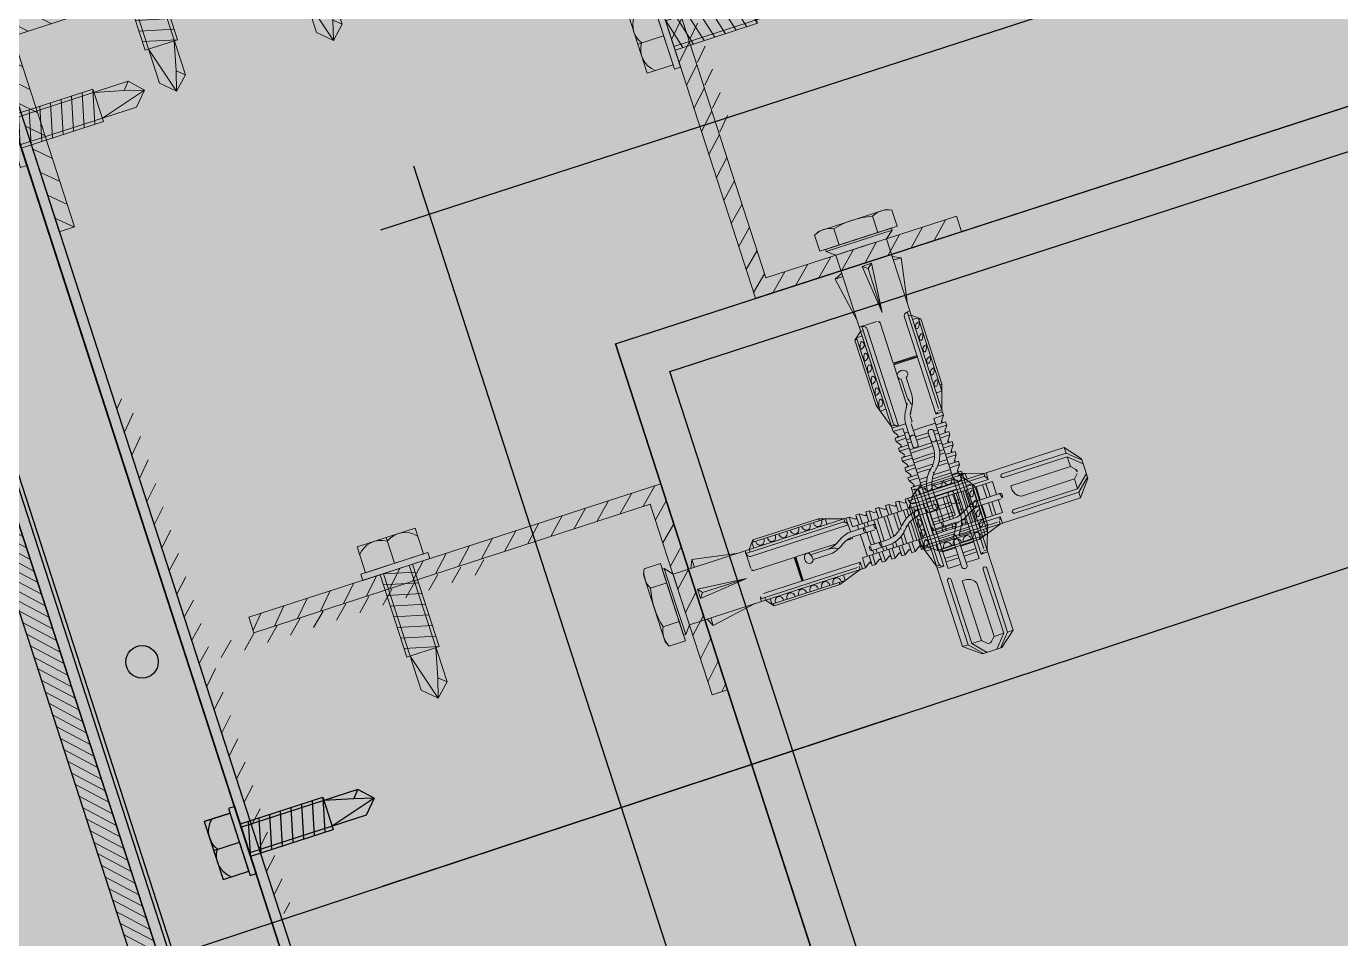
# Model space of a CAD drawing. Header units: metres. Extents: x 678805 to 1359287, y 2747329 to 5497370.
# Drawn here: x 679794.5385 to 679794.7813, y 2748607.3491 to 2748607.5176 of the extents above; entities that cross this region are included whole.
import ezdxf

# ---------------------------------------------------------------- set-up
doc = ezdxf.new("R2010")
doc.units = ezdxf.units.M
doc.linetypes.add('XREF_MON_BUILDINGS$0$DASH_1', pattern=[0.4, 0.1, -0.3])
for name, color, linetype in [('00_XREF_MON_HSC_PAVEMENT', 7, 'Continuous'), ('00_XREF_TWQ_BUILDINGS', 7, 'Continuous'), ('XREF_MON_BUILDINGS$0$00-Modulos DEFINIDOS', 7, 'Continuous'), ('XREF_MON_BUILDINGS$0$02-L-01_Structure', 2, 'Continuous'), ('XREF_MON_BUILDINGS$0$02-L-01_Structure t2', 7, 'Continuous'), ('XREF_MON_BUILDINGS$0$02-L-01_Struture aux', 4, 'Continuous'), ('XREF_MON_BUILDINGS$0$02-L-Insulation', 252, 'Continuous'), ('XREF_MON_BUILDINGS$0$02-L-INT Panel', 5, 'Continuous'), ('XREF_MON_BUILDINGS$0$02-L-panel', 5, 'Continuous'), ('XREF_MON_BUILDINGS$0$02-L-Pergola Profiles', 8, 'Continuous'), ('XREF_MON_BUILDINGS$0$02-L-Pergola Projection', 8, 'Continuous')]:
    doc.layers.add(name, color=color, linetype=linetype)
doc.layers.add('XREF_MON_BUILDINGS$0$0-WIPEOUTS', color=7, linetype='Continuous', true_color=0xffffff)
doc.layers.add('XREF_MON_BUILDINGS$0$02-L-Pergola Wipeout', color=7, linetype='Continuous', true_color=0xffffff)
for name, color, linetype, lineweight in [('XREF_MON_BUILDINGS$0$02-H-251', 251, 'Continuous', 0), ('XREF_MON_BUILDINGS$0$02-H-254', 254, 'Continuous', 0), ('XREF_MON_BUILDINGS$0$02-L-01_Structure L', 7, 'Continuous', 5), ('XREF_MON_BUILDINGS$0$02-L-01_Structure T', 8, 'Continuous', 5)]:
    doc.layers.add(name, color=color, linetype=linetype, lineweight=lineweight)
doc.layers.add('XREF_MON_BUILDINGS$0$02-KH-12 Administration', color=7, linetype='Continuous', lineweight=30, true_color=0xffdf7f)
doc.layers.add('XREF_MON_HSC_PAVEMENT$0$03-TR-Pavement_06_Concrete Slab in situ', color=7, linetype='Continuous', lineweight=9, true_color=0xf7f7f7)
doc.layers.get('XREF_MON_BUILDINGS$0$02-KH-12 Administration').off()
doc.linetypes.add('XREF_MON_BUILDINGS$0$BATTING', pattern='A,0.0001,-0.1,[134,ltypeshp.shx,S=0.1,R=0,X=-0.1,Y=0],-0.2,[134,ltypeshp.shx,S=0.1,R=180,X=0.1,Y=0],-0.1', length=0.4001)

# ---------------------------------------------------------------- blocks, each defined once
blk = doc.blocks.new('XREF_MON_BUILDINGS$0$modulo kiosco')
at = {"layer": 'XREF_MON_BUILDINGS$0$0-WIPEOUTS', "true_color": 0xfcfcfc}
h = blk.add_hatch(color=7, dxfattribs=at)
h.dxf.hatch_style = 1
h.paths.add_polyline_path([(119.6986085139215, -61.62058441969566), (119.6986085125245, -56.82058442011476), (124.4986085132696, -56.82058442058042), (124.4986085123383, -61.62058442132547)])
blk = doc.blocks.new('XREF_MON_BUILDINGS$0$PILAR STRUCTURE')
at = {"layer": 'XREF_MON_BUILDINGS$0$02-L-01_Structure', "linetype": 'Continuous'}
h = blk.add_hatch(dxfattribs=at)
h.set_pattern_fill('ANGLE', color=252)
h.set_pattern_definition([(0, (-144.6596111481284, 18.56842418532225), (0, 6.985), [5.08, -1.905]), (90, (-144.6596111481284, 18.56842418532225), (-6.985, 4.277078946022131e-16), [5.08, -1.905])])
h.paths.add_polyline_path([(-0.0800000000000125, -0.08000000000000185), (0.07999999999998408, -0.08000000000000185), (0.07999999999998408, 0.0799999999999983), (-0.0800000000000125, 0.0799999999999983)])
h.paths.add_polyline_path([(-0.07200000000000273, -0.07200000000000273), (0.0719999999999743, -0.07200000000000273), (0.0719999999999743, 0.07199999999999918), (-0.07200000000000273, 0.07199999999999918)], flags=16)
h = blk.add_hatch(color=252, dxfattribs=at)
h.dxf.hatch_style = 1
h.paths.add_polyline_path([(-0.07200000000000273, -0.07200000000000273), (0.0719999999999743, -0.07200000000000273), (0.0719999999999743, 0.07199999999999918), (-0.07200000000000273, 0.07199999999999918)], flags=16)
h.paths.add_polyline_path([(-0.0800000000000125, -0.08000000000000185), (0.07999999999998408, -0.08000000000000185), (0.07999999999998408, 0.0799999999999983), (-0.0800000000000125, 0.0799999999999983)])
for points in [[(-0.0800000000000125, -0.08000000000000185), (0.07999999999998408, -0.08000000000000185), (0.07999999999998408, 0.0799999999999983), (-0.0800000000000125, 0.0799999999999983)], [(-0.07200000000000273, -0.07200000000000273), (0.0719999999999743, -0.07200000000000273), (0.0719999999999743, 0.07199999999999918), (-0.07200000000000273, 0.07199999999999918)]]:
    blk.add_lwpolyline(points, close=True, dxfattribs=at)
blk = doc.blocks.new('XREF_MON_BUILDINGS$0$ULMA_Escuadra40x80_Seccion')
at = {"layer": 'XREF_MON_BUILDINGS$0$02-H-251', "ltscale": 125}
h = blk.add_hatch(dxfattribs=at)
h.set_pattern_fill('ANSI31', color=256, scale=0.001, angle=360, style=0)
h.set_pattern_definition([(45, (0, 0), (-0.002245064030267288, 0.002245064030267289), [])])
h.paths.add_polyline_path([(0, 0.0799999999994725), (0.002999999989697244, 0.0799999999994725), (0.002999999989697244, 0.002999999999701686), (0.03999999999359716, 0.002999999999701686), (0.03999999999359716, 0), (0, 0)])
at = {"layer": 'XREF_MON_BUILDINGS$0$02-L-01_Structure L', "linetype": 'Continuous'}
blk.add_lwpolyline([(0, 0.0799999999994725), (0.002999999989697244, 0.0799999999994725), (0.002999999989697244, 0.002999999999701686), (0.03999999999359716, 0.002999999999701686), (0.03999999999359716, 0), (0, 0)], close=True, dxfattribs=at)
blk = doc.blocks.new('XREF_MON_BUILDINGS$0$ULMA_Anclaje fijacion a forjado y a cerramiento base')
at = {"layer": 'XREF_MON_BUILDINGS$0$02-L-01_Structure T', "linetype": 'Continuous'}
for p, q in [((0.001999999680265319, 0.007505513633077499), (0.0059194662826485, 0.007505513633077499)), ((0.001999999680265319, -0.007505513666728802), (0.001999999680265319, 0.007505513633077499)), ((0.006499999683001079, 0.00650000033328979), (0.0059194662826485, 0.007505513633077499)), ((-0.09499999996478437, 0.004900000054021802), (-0.09799999996903352, 0.001900000053865369)), ((-0.05639999997220002, 0.004900000040834129), (-0.09499999997206032, 0.004900000040834129)), ((-0.09500000016123522, 0.003800290978233534), (-0.09500000016123522, 0.004899999999906868)), ((-0.07599999997182749, 0.003600000040933082), (-0.07599999997182749, 0.004900000040834129)), ((-0.07549999996990664, 0.004900000054021802), (-0.06990192376542836, 0.006400000053872645)), ((-0.07549999996990664, 0.004266025754077418), (-0.07549999996990664, 0.004900000054021802)), ((-0.05990525586821605, 0.006000000053973054), (-0.07139474408904789, 0.006000000053973054)), ((-0.07139474408904789, 0.006000000053973054), (-0.07139474408904789, 0.004900000054021802)), ((-0.07139474408904789, 0.006000000053973054), (-0.07139474408904789, 0.004900000054021802)), ((-0.0605980761902174, 0.006400000053872645), (-0.06990192376542836, 0.006400000053872645)), ((-0.06990192376542836, 0.006400000053872645), (-0.06990192376542836, 0.006000000053973054)), ((-0.0605980761902174, 0.006400000053872645), (-0.0605980761902174, 0.006000000053973054)), ((-0.06059807618294144, 0.006400000053872645), (-0.05799999996816041, 0.004900000054021802)), ((-0.05990525586821605, 0.006000000053973054), (-0.05990525586821605, 0.004900000054021802)), ((-0.05799999999726424, 0.004899999999906868), (-0.05799999999726424, 0.004399999999805004)), ((-0.0569999999643187, 0.004600000053869735), (-0.0569999999643187, 0.004900000054021802)), ((-0.05639999997220002, 0.003000000040628947), (-0.05639999997220002, 0.004900000040834129)), ((-0.05479999996896368, 0.004900000040834129), (-0.05594999997265404, 0.004236047240738117)), ((-0.0539999999673455, 0.004900000040834129), (-0.05479999996896368, 0.004900000040834129)), ((-0.05479999996896368, 0.003000000040628947), (-0.05479999996896368, 0.004900000040834129)), ((-0.0539999999673455, 0.003000000040628947), (-0.0539999999673455, 0.004900000040834129)), ((-0.05239999997138511, 0.004900000040834129), (-0.05354999996779952, 0.004236047240738117)), ((-0.05239999997138511, 0.003000000040628947), (-0.05239999997138511, 0.004900000040834129)), ((-0.05159999996976694, 0.004900000040834129), (-0.05239999997138511, 0.004900000040834129)), ((-0.05159999996976694, 0.003000000040628947), (-0.05159999996976694, 0.004900000040834129)), ((-0.04999999997380655, 0.004900000040834129), (-0.05114999997022096, 0.004236047240738117)), ((-0.04919999997218838, 0.004900000040834129), (-0.04999999997380655, 0.004900000040834129)), ((-0.04999999997380655, 0.003000000040628947), (-0.04999999997380655, 0.004900000040834129)), ((-0.04919999997218838, 0.003000000040628947), (-0.04919999997218838, 0.004900000040834129)), ((-0.04759999996895203, 0.004900000040834129), (-0.0487499999726424, 0.004236047240738117)), ((-0.04759999996895203, 0.003000000040628947), (-0.04759999996895203, 0.004900000040834129)), ((-0.04679999996733386, 0.004900000040834129), (-0.04759999996895203, 0.004900000040834129)), ((-0.04679999996733386, 0.003000000040628947), (-0.04679999996733386, 0.004900000040834129)), ((-0.04519999997137347, 0.004900000040834129), (-0.04634999996778788, 0.004236047240738117)), ((-0.0443999999697553, 0.004900000040834129), (-0.04519999997137347, 0.004900000040834129)), ((-0.04519999997137347, 0.003000000040628947), (-0.04519999997137347, 0.004900000040834129)), ((-0.0443999999697553, 0.003000000040628947), (-0.0443999999697553, 0.004900000040834129)), ((-0.04279999997379491, 0.004900000040834129), (-0.04394999997020932, 0.004236047240738117)), ((2.91038304567337e-11, 0.004900000054021802), (-0.04279999996651895, 0.004900000054021802)), ((-0.04279999997379491, 0.003000000040628947), (-0.04279999997379491, 0.004900000040834129)), ((-0.04199999996490078, 0.004900000054021802), (-0.04199999996490078, 0.002243997654204577)), ((-0.04149999997025589, 0.004900000054021802), (-0.03590192376577761, 0.006400000053872645)), ((-0.04149999997025589, 0.004266025478955271), (-0.04149999997025589, 0.004900000054021802)), ((-0.01959999997052364, 0.006000000053973054), (-0.03739474408939714, 0.006000000053973054)), ((-0.03739474408939714, 0.006000000053973054), (-0.03739474408939714, 0.004900000054021802)), ((-0.01999999996769475, 0.006400000053872645), (-0.03590192376577761, 0.006400000053872645)), ((-0.03590192376577761, 0.006400000053872645), (-0.03590192376577761, 0.006000000053973054)), ((-0.01999999996769475, 0.006400000053872645), (-0.01999999996769475, 0.006000000053973054)), ((-0.01849999996920815, 0.004900000054021802), (-0.01999999996769475, 0.006400000053872645)), ((-0.01959999997052364, 0.004900000054021802), (-0.01959999997052364, 0.006000000053973054)), ((-0.01849999996920815, 0.004900000054021802), (-0.01849999996920815, 0.004400000053919939)), ((-0.01749999996536644, 0.004900000054021802), (-0.01749999996536644, 0.001469047654154565)), ((-0.005200000319746323, 0.006399999982932059), (-0.01587305490102153, 0.004899999983081216)), ((-0.005199999970500357, 0.004900000054021802), (-0.005199999970500357, 0.006400000053872645)), ((-0.005199999970500357, 0.006400000053872645), (-0.004333974560722709, 0.004900000054021802)), ((0.001500000034866389, 0.006400000053872645), (2.91038304567337e-11, 0.004900000054021802)), ((2.91038304567337e-11, 5.411493475548923e-11), (2.91038304567337e-11, 0.004900000054021802)), ((0.002000000029511284, 0.006400000053872645), (0.001500000034866389, 0.006400000053872645)), ((0.001500000034866389, 5.411493475548923e-11), (0.001500000034866389, 0.006400000053872645)), ((0.002000000029511284, 5.411493475548923e-11), (0.002000000029511284, 0.006400000053872645)), ((0.006499999683001079, -0.006499999667084921), (0.006499999683001079, 0.00650000033328979)), ((-0.09500000016123522, 0.003800290978233534), (-0.09800000016548438, 0.001649701530368475)), ((-0.09800000016548438, 0.0009425947491763509), (-0.09500000016123522, 0.00309318419704141)), ((-0.07949999999982538, 0.003800290978233534), (-0.09500000016123522, 0.003800290978233534)), ((-0.07950095342675922, 0.00309318419704141), (-0.09500000000116415, 0.00309318419704141)), ((-0.09500000016123522, 0.001212165931974596), (-0.09500000016123522, 0.00309318419704141)), ((-0.07921132486808347, 0.003735412722562614), (-0.07949999999982538, 0.003800290978233534)), ((-0.07949999999982538, 0.00309318419704141), (-0.07921132486808347, 0.003158062453167076)), ((-0.07899999999790452, 0.003446737587637472), (-0.07921132486808347, 0.003735412722562614)), ((-0.07921132486808347, 0.003158062453167076), (-0.07899999999790452, 0.003446737587637472)), ((-0.04279999997379491, 0.003000000040628947), (-0.07679999997344567, 0.003000000040628947)), ((-0.07679999997344567, 0.0004999963407499308), (-0.07679999997344567, 0.003000000040628947)), ((-0.05799999996816041, 0.003600000054120756), (-0.07597979684214806, 0.003600000054120756)), ((-0.07519999997020932, 0.0004999878656235524), (-0.07519999997020932, 0.003000000040628947)), ((-0.05702020314492984, 0.004400000053919939), (-0.07499999996798579, 0.004400000053919939)), ((-0.07439999996859115, 0.000499983615554811), (-0.07439999996859115, 0.003000000040628947)), ((-0.07279999997263076, 0.0004999751408831798), (-0.07279999997263076, 0.003000000040628947)), ((-0.07199999997101258, 0.0004999709158255428), (-0.07199999997101258, 0.003000000040628947)), ((-0.07039999996777624, 0.0007838919409550726), (-0.07039999996777624, 0.003000000040628947)), ((-0.06959999997343402, 0.003000000040628947), (-0.06959999997343402, -3.774075094042928e-05)), ((-0.06799999997019768, 0.001888627379230456), (-0.06799999997019768, 0.003000000054271368)), ((-0.0671999999685795, 0.002098475703860458), (-0.0671999999685795, 0.003000000054271368)), ((-0.06559999996534316, 0.002250000054118573), (-0.06559999996534316, 0.003000000054271368)), ((-0.06479999997100094, 0.002250000054118573), (-0.06479999997100094, 0.003000000054271368)), ((-0.0631999999677646, 0.002250000054118573), (-0.0631999999677646, 0.003000000054271368)), ((-0.06239999996614642, 0.002250000054118573), (-0.06239999996614642, 0.003000000054271368)), ((-0.06079999997018604, 0.002250000054118573), (-0.06079999997018604, 0.003000000054271368)), ((-0.05999999996856786, 0.002250000054118573), (-0.05999999996856786, 0.003000000054271368)), ((-0.05839999996533152, 0.002246470569389203), (-0.05839999996533152, 0.003000000054271368)), ((-0.0575999999709893, 0.002178927737077174), (-0.0575999999709893, 0.003000000054271368)), ((-0.05599999996775296, 0.001773728350144665), (-0.05599999996775296, 0.003000000054271368)), ((-0.05519999996613478, 0.001419681868355838), (-0.05519999996613478, 0.003000000054271368)), ((-0.05359999997017439, 0.0003147642983094556), (-0.05359999997017439, 0.003000000040628947)), ((-0.05279999996855622, 4.092726157978177e-11), (-0.05279999996855622, 0.003000000040628947)), ((-0.05119999997259583, 4.092726157978177e-11), (-0.05119999997259583, 0.003000000040628947)), ((-0.05039999997097766, 4.092726157978177e-11), (-0.05039999997097766, 0.003000000040628947)), ((-0.04879999996774131, 0.002250000054118573), (-0.04879999996774131, 0.003000000054271368)), ((-0.04879999996774131, 0.001250000053914846), (-0.04879999996774131, 0.00262500005419497)), ((-0.0479999999733991, 4.092726157978177e-11), (-0.0479999999733991, 0.003000000040628947)), ((-0.04639999997016275, 0.002250000054118573), (-0.04639999997016275, 0.003000000054271368)), ((-0.04559999996854458, 0.002250000054118573), (-0.04559999996854458, 0.003000000054271368)), ((-0.04399999996530823, 0.002250000054118573), (-0.04399999996530823, 0.003000000054271368)), ((-0.04399999996530823, 0.002250000054118573), (-0.04399999996530823, 0.003000000054271368)), ((-0.01849999996920815, 0.003600000054120756), (-0.04197979586751899, 0.003600000054120756)), ((-0.017520182816952, 0.004400000053919939), (-0.04099999996833503, 0.004400000053919939)), ((0.001999999680265319, 0.003752758733298833), (0.0059194662826485, 0.003752758733298833)), ((-0.09799999996903352, 5.411493475548923e-11), (-0.09799999996903352, 0.001900000053865369)), ((-0.09799999999813735, 0), (-0.09799999999813735, -0.001900000000205182)), ((-0.09500000000116415, 0.001212165931974596), (-0.09598054861999117, 0.0003815084141933767)), ((-0.08050000000366708, 0.001212165931974596), (-0.09500000000116415, 0.001212165931974596)), ((-0.08050000031653326, 0.0007878340506977111), (-0.08050000031653326, 0.001212165915148944)), ((-0.07238871805748204, 0.0005000000005566108), (-0.07750000029773219, 0.0005000000005566108)), ((-0.07238871783920331, 0.0005000000005566108), (-0.07749997821520083, 0.0005000000005566108)), ((-0.07039999996777624, 0.0002553429039835464), (-0.07039999996777624, 0.0007838919541427458)), ((-0.06799999997019768, 0.0008294746289720933), (-0.06799999997019768, 0.001888627379230456)), ((-0.06799999997019768, 4.092726157978177e-11), (-0.06799999997019768, 0.0008294746157844202)), ((-0.06799999997019768, 4.092726157978177e-11), (-0.06799999997019768, -0.0007950077156237967)), ((-0.0671999999685795, 0.001074557454103342), (-0.0671999999685795, 0.002098475703860458)), ((-0.0671999999685795, 4.092726157978177e-11), (-0.0671999999685795, 0.001074557440915669)), ((-0.0671999999685795, 4.092726157978177e-11), (-0.0671999999685795, -0.001052696669376019)), ((-0.06559999996534316, 0.001250000053914846), (-0.06559999996534316, 0.002250000054118573)), ((-0.06559999997261912, 4.092726157978177e-11), (-0.06559999997261912, 0.001250000040727173)), ((-0.06559999997261912, 4.092726157978177e-11), (-0.06559999997261912, -0.001249999959327397)), ((-0.06479999997100094, 0.001250000053914846), (-0.06479999997100094, 0.002250000054118573)), ((-0.06479999997100094, 4.092726157978177e-11), (-0.06479999997100094, 0.001250000040727173)), ((-0.06479999997100094, 4.092726157978177e-11), (-0.06479999997100094, -0.001249999959327397)), ((-0.0631999999677646, 0.001250000053914846), (-0.0631999999677646, 0.002250000054118573)), ((-0.0631999999677646, 4.092726157978177e-11), (-0.0631999999677646, 0.001250000040727173)), ((-0.0631999999677646, 4.092726157978177e-11), (-0.0631999999677646, -0.001249999959327397)), ((-0.05863006513391156, 0.002250000000458385), (-0.06250000033469405, 0.002250000000458385)), ((-0.05863006513391156, 0.001250000000254659), (-0.06249989908974385, 0.001250000000254659)), ((-0.06239999997342238, 4.092726157978177e-11), (-0.06239999997342238, 0.001250000040727173)), ((-0.06239999997342238, 4.092726157978177e-11), (-0.06239999997342238, -0.001249999959327397)), ((-0.06079999997018604, 4.092726157978177e-11), (-0.06079999997018604, 0.001250000040727173)), ((-0.06079999997018604, 4.092726157978177e-11), (-0.06079999997018604, -0.001249999959327397)), ((-0.05999999996856786, 4.092726157978177e-11), (-0.05999999996856786, 0.001250000040727173)), ((-0.05999999996856786, 4.092726157978177e-11), (-0.05999999996856786, -0.002999999959229172)), ((-0.05839999997260747, 4.092726157978177e-11), (-0.05839999997260747, 0.001245927241143363)), ((-0.05839999997260747, 4.092726157978177e-11), (-0.05839999997260747, -0.002999999959229172)), ((-0.0575999999709893, -0.002999999959229172), (-0.0575999999709893, 0.001167863121281698)), ((-0.05599999996775296, 4.092726157978177e-11), (-0.05599999996775296, 0.0006941365782040521)), ((-0.05599999996775296, 4.092726157978177e-11), (-0.05599999996775296, -0.002999999959229172)), ((-0.05519999997341074, 0.0002712911496018933), (-0.05519999997341074, -0.002999999959229172)), ((-0.05279999996855622, 4.092726157978177e-11), (-0.05279999996855622, -0.0002712910677473701)), ((-0.05119999997259583, 4.092726157978177e-11), (-0.05119999997259583, -0.0009957987340385444)), ((-0.05039999997097766, 4.092726157978177e-11), (-0.05039999997097766, -0.001172616259282222)), ((-0.04879999996774131, 4.092726157978177e-11), (-0.04879999996774131, 0.001250000040727173)), ((-0.04879999996774131, 4.092726157978177e-11), (-0.04879999996774131, -0.001249999959327397)), ((-0.0479999999733991, 4.092726157978177e-11), (-0.0479999999733991, -0.001249999959327397)), ((-0.04238871808775002, 0.002249999982723239), (-0.04750000033527613, 0.002249999982723239)), ((-0.04238871799316257, 0.001249999982974259), (-0.04749997836916009, 0.001249999982974259)), ((-0.04639999997016275, 4.092726157978177e-11), (-0.04639999997016275, 0.001250000040727173)), ((-0.04639999997016275, 4.092726157978177e-11), (-0.04639999997016275, -0.001249999959327397)), ((-0.04559999996854458, 4.092726157978177e-11), (-0.04559999996854458, 0.001250000040727173)), ((-0.04559999996854458, 4.092726157978177e-11), (-0.04559999996854458, -0.001249999959327397)), ((-0.04399999997258419, 4.092726157978177e-11), (-0.04399999997258419, 0.001250000040727173)), ((-0.04399999997258419, 4.092726157978177e-11), (-0.04399999997258419, 0.001250000040727173)), ((-0.04399999997258419, 4.092726157978177e-11), (-0.04399999997258419, -0.001249999959327397)), ((-0.04399999997258419, 4.092726157978177e-11), (-0.04399999997258419, -0.002999999959229172)), ((-0.04199999996490078, 0.001243073279056262), (-0.04199999996490078, 0.0009690476540527015)), ((-0.04049836142075947, 0.0009690476540527015), (-0.04197979586751899, 0.0009690476540527015)), ((-0.03124687392119085, 0.0009690476540527015), (-0.03803526836418314, 0.0009690476540527015)), ((-0.03186602826463059, 0.0004999956327083055), (-0.03561142804392148, 0.0005000794471925474)), ((-0.03561128240835387, 0.0005000000001018634), (-0.03186602558707818, 0.0005000000001018634)), ((-0.02819999996427214, 0.0009690476540527015), (-0.03075312601140467, 0.0009690476540527015)), ((-0.02819999996427214, 0.0009690476540527015), (-0.02799999996932456, 0.0007690476541029057)), ((-0.02819999996427214, 0.0009690476540527015), (-0.02819999996427214, -0.003599999945890886)), ((-0.02779999996710103, 0.0009690476540527015), (-0.02799999996932456, 0.0007690476541029057)), ((-0.02799999996932456, 0.0007690476541029057), (-0.02799999996932456, -0.003599999945890886)), ((-0.02779999996710103, 0.0009690476540527015), (-0.02779999996710103, -0.003599999945890886)), ((-0.01799999996728729, 0.0009690476540527015), (-0.02779999996710103, 0.0009690476540527015)), ((-0.004333974917244632, 0.000915883743800805), (-0.01587305490102153, -1.682565198279917e-11)), ((-0.01587305455177557, 5.411493475548923e-11), (-0.005199999970500357, 5.411493475548923e-11)), ((-0.004333974560722709, 0.0009158838147413917), (-0.005199999970500357, 5.411493475548923e-11)), ((-0.004333974560722709, -0.0009158837065115222), (-0.005199999970500357, 5.411493475548923e-11)), ((-0.004333974560722709, -0.0009158837065115222), (-0.004333974560722709, 0.0009158838147413917)), ((0, 0), (0, -0.004899999999906868)), ((0.001499999998486601, 0), (0.001499999998486601, -0.006400000000212458)), ((0.002000000000407454, 0), (0.002000000000407454, -0.006400000000212458)), ((-0.09799999999813735, -0.0009425947491763509), (-0.09500000000116415, -0.003093184197496157)), ((-0.09500000000116415, -0.003800290978688281), (-0.09799999999813735, -0.001649701530368475)), ((-0.09500000000116415, -0.004899999999906868), (-0.09799999999813735, -0.001900000000205182)), ((-0.09500000000116415, -0.001212165932429343), (-0.09598054861999117, -0.0003815084141933767)), ((-0.09499999997206032, -0.001212165891502082), (-0.09499999997206032, -0.003093184156568896)), ((-0.08249999999679858, -0.001212165932429343), (-0.09500000000116415, -0.001212165932429343)), ((-0.07238871791923884, -0.0005000000001018634), (-0.07750000016676495, -0.0005000000001018634)), ((-0.07238871795561863, -0.0004999999991923687), (-0.07749997833161615, -0.0004999999991923687)), ((-0.07679999997344567, -0.0004999999591746018), (-0.07679999997344567, -0.002999999959229172)), ((-0.07519999997020932, -0.0004999999591746018), (-0.07519999997020932, -0.002999999959229172)), ((-0.07439999996859115, -0.0004999999591746018), (-0.07439999996859115, -0.002999999959229172)), ((-0.07279999997263076, -0.0004999999591746018), (-0.07279999997263076, -0.002999999959229172)), ((-0.07199999997101258, -0.0004999999591746018), (-0.07199999997101258, -0.002999999959229172)), ((-0.07039999996777624, -0.0008117044189930311), (-0.07039999996777624, -0.002999999959229172)), ((-0.06960000032267999, -0.001128624259763455), (-0.06960000032267999, -0.003000000016982085)), ((-0.06799999997019768, -0.001859274363141594), (-0.06799999997019768, -0.002999999946041498)), ((-0.0671999999685795, -0.002079642608805443), (-0.0671999999685795, -0.002999999946041498)), ((-0.06049997165246168, -0.001250034919394238), (-0.06561142800637754, -0.001249920534974081)), ((-0.0656112825818127, -0.002249999999548891), (-0.06049998287926428, -0.002249999999548891)), ((-0.06559999996534316, -0.002249999945888703), (-0.06559999996534316, -0.002999999946041498)), ((-0.06479999997100094, -0.002249999945888703), (-0.06479999997100094, -0.002999999946041498)), ((-0.0631999999677646, -0.002249999945888703), (-0.0631999999677646, -0.002999999946041498)), ((-0.06239999996614642, -0.002249999945888703), (-0.06239999996614642, -0.002999999946041498)), ((-0.06079999997018604, -0.002249999945888703), (-0.06079999997018604, -0.002999999946041498)), ((-0.05359999997017439, -0.0009432666124666866), (-0.05359999997017439, -0.002999999959229172)), ((-0.05279999996855622, -0.001419681760580715), (-0.05279999996855622, -0.002999999946041498)), ((-0.05119999996531988, -0.002030796920735156), (-0.05119999996531988, -0.002999999946041498)), ((-0.05039999997097766, -0.002183035096095409), (-0.05039999997097766, -0.002999999946041498)), ((-0.04550000053859549, -0.001249999999799911), (-0.04936993554292712, -0.001249999999799911)), ((-0.04550000033486867, -0.002249999999548891), (-0.04936993554292712, -0.002249999999548891)), ((-0.04879999996774131, -0.002249999945888703), (-0.04879999996774131, -0.002999999946041498)), ((-0.04799999996612314, -0.002249999945888703), (-0.04799999996612314, -0.002999999946041498)), ((-0.04639999997016275, -0.002249999945888703), (-0.04639999997016275, -0.002999999946041498)), ((-0.04559999996854458, -0.002249999945888703), (-0.04559999996854458, -0.002999999946041498)), ((-0.04399999996530823, -0.002249999945888703), (-0.04399999996530823, -0.002999999946041498)), ((-0.0318660280900076, -0.0004999956499887048), (-0.0356114278692985, -0.0005000794649276941)), ((-0.03561128252476919, -0.0004999999991923687), (-0.03186602571076946, -0.0004999999991923687)), ((-0.004333974917244632, -0.0009158837774521089), (-0.01587305490102153, -1.682565198279917e-11)), ((-0.07950095342675922, -0.003093184197496157), (-0.09500000000116415, -0.003093184197496157)), ((-0.09499999997206032, -0.003800290937761019), (-0.09499999997206032, -0.004899999959434354)), ((-0.07949999983975431, -0.003800290978688281), (-0.09500000000116415, -0.003800290978688281)), ((-0.07921132486808347, -0.003158062453621824), (-0.07949999999982538, -0.003093184197496157)), ((-0.07949999999982538, -0.003800290978688281), (-0.07921132486808347, -0.003735412722562614)), ((-0.07899999999790452, -0.003446737588092219), (-0.07921132486808347, -0.003158062453621824)), ((-0.07921132486808347, -0.003735412722562614), (-0.07899999999790452, -0.003446737588092219)), ((-0.04279999998107087, -0.003000000000156433), (-0.07679999998072162, -0.003000000000156433)), ((-0.07599999997910345, -0.003600000000005821), (-0.07599999997910345, -0.004899999999906868)), ((-0.05797979587805457, -0.003600000000005821), (-0.07597979685669998, -0.003600000000005821)), ((-0.07549999999901047, -0.004266025699962483), (-0.07549999999901047, -0.004899999999906868)), ((-0.05699999997887062, -0.004400000000259752), (-0.0749999999825377, -0.004400000000259752)), ((-0.05799999999726424, -0.004400000000259752), (-0.05799999999726424, -0.004899999999906868)), ((-0.05699999997887062, -0.004400000000259752), (-0.05699999997887062, -0.004899999999906868)), ((-0.05639999997947598, -0.003000000000156433), (-0.05639999997947598, -0.004899999999906868)), ((-0.05479999998351559, -0.004899999999906868), (-0.05594999997993, -0.004236047200265602)), ((-0.05479999998351559, -0.003000000000156433), (-0.05479999998351559, -0.004899999999906868)), ((-0.05399999998189742, -0.003000000000156433), (-0.05399999998189742, -0.004899999999906868)), ((-0.05239999997138511, -0.004899999979897984), (-0.05354999998235144, -0.004236047179801972)), ((-0.05239999997138511, -0.002999999979692802), (-0.05239999997138511, -0.004899999979897984)), ((-0.05159999996976694, -0.002999999979692802), (-0.05159999996976694, -0.004899999979897984)), ((-0.04999999997380655, -0.004899999979897984), (-0.05114999997022096, -0.004236047179801972)), ((-0.04999999997380655, -0.002999999979692802), (-0.04999999997380655, -0.004899999979897984)), ((-0.04919999997218838, -0.002999999979692802), (-0.04919999997218838, -0.004899999979897984)), ((-0.04759999996895203, -0.004899999959434354), (-0.0487499999726424, -0.004236047159338341)), ((-0.04759999996895203, -0.002999999959229172), (-0.04759999996895203, -0.004899999959434354)), ((-0.04679999996733386, -0.002999999959229172), (-0.04679999996733386, -0.004899999959434354)), ((-0.04519999997137347, -0.004899999959434354), (-0.04634999996778788, -0.004236047159338341)), ((-0.04519999997137347, -0.002999999959229172), (-0.04519999997137347, -0.004899999959434354)), ((-0.0443999999697553, -0.002999999959229172), (-0.0443999999697553, -0.004899999959434354)), ((-0.04279999998107087, -0.004899999999906868), (-0.04394999997748528, -0.004236047200265602)), ((-0.04279999997379491, -0.002999999959229172), (-0.04279999997379491, -0.004899999959434354)), ((-0.0419999999794527, -0.003600000000005821), (-0.0419999999794527, -0.004899999999906868)), ((-0.01849999999831198, -0.003600000000005821), (-0.04197979589662282, -0.003600000000005821)), ((-0.04149999999935972, -0.004266025425295084), (-0.04149999999935972, -0.004899999999906868)), ((-0.01752018285333179, -0.004400000000259752), (-0.04099999999743886, -0.004400000000259752)), ((-0.01849999999831198, -0.004400000000259752), (-0.01849999999831198, -0.004899999999906868)), ((-0.01750000000174623, -0.004600000000209548), (-0.01750000000174623, -0.004899999999906868)), ((0.001999999680265319, -0.003752755266759777), (0.0059194662826485, -0.003752755266759777)), ((-0.05639999997947598, -0.004899999999906868), (-0.09499999997933628, -0.004899999999906868)), ((-0.07549999999901047, -0.004899999999906868), (-0.06990192380180815, -0.006400000000212458)), ((-0.07139474408904789, -0.004899999945791933), (-0.07139474408904789, -0.005999999945743184)), ((-0.07139474408904789, -0.004899999945791933), (-0.07139474408904789, -0.005999999945743184)), ((-0.05990525586821605, -0.005999999945743184), (-0.07139474408904789, -0.005999999945743184)), ((-0.06990192376542836, -0.005999999945743184), (-0.06990192376542836, -0.006399999946097523)), ((-0.0605980761902174, -0.006399999946097523), (-0.06990192376542836, -0.006399999946097523)), ((-0.0605980761902174, -0.006399999946097523), (-0.05799999996816041, -0.004899999945791933)), ((-0.0605980761902174, -0.005999999945743184), (-0.0605980761902174, -0.006399999946097523)), ((-0.05990525586821605, -0.004899999945791933), (-0.05990525586821605, -0.005999999945743184)), ((-0.05399999998189742, -0.004899999999906868), (-0.05479999998351559, -0.004899999999906868)), ((-0.05159999996976694, -0.004899999979897984), (-0.05239999997138511, -0.004899999979897984)), ((-0.04919999997218838, -0.004899999979897984), (-0.04999999997380655, -0.004899999979897984)), ((-0.04679999996733386, -0.004899999959434354), (-0.04759999996895203, -0.004899999959434354)), ((-0.0443999999697553, -0.004899999959434354), (-0.04519999997137347, -0.004899999959434354)), ((2.91038304567337e-11, -0.004899999945791933), (-0.04279999996651895, -0.004899999945791933)), ((-0.04149999999935972, -0.004899999999906868), (-0.0359019238021574, -0.006400000000212458)), ((-0.03739474408939714, -0.004899999945791933), (-0.03739474408939714, -0.005999999945743184)), ((-0.01959999997052364, -0.005999999945743184), (-0.03739474408939714, -0.005999999945743184)), ((-0.03590192376577761, -0.005999999945743184), (-0.03590192376577761, -0.006399999946097523)), ((-0.01999999996769475, -0.006399999946097523), (-0.03590192376577761, -0.006399999946097523)), ((-0.01849999996920815, -0.004899999945791933), (-0.01999999996769475, -0.006399999946097523)), ((-0.01999999996769475, -0.005999999945743184), (-0.01999999996769475, -0.006399999946097523)), ((-0.01959999997052364, -0.004899999945791933), (-0.01959999997052364, -0.005999999945743184)), ((-0.005199999970500357, -0.006399999946097523), (-0.01587305455177557, -0.004899999945791933)), ((-0.005199999970500357, -0.004899999945791933), (-0.005199999970500357, -0.006399999946097523)), ((-0.005199999970500357, -0.006399999946097523), (-0.004333974560722709, -0.004899999945791933)), ((0.001499999998486601, -0.006400000000212458), (0, -0.004899999999906868)), ((0.002000000000407454, -0.006400000000212458), (0.001499999998486601, -0.006400000000212458)), ((0.006499999683001079, -0.006499999667084921), (0.0059194662826485, -0.007505512966872629)), ((0.001999999680265319, -0.007505513666728802), (0.0059194662826485, -0.007505513666728802))]:
    blk.add_line(p, q, dxfattribs=at)
for centre, radius, start, end in [((0.003177357582899276, 0.005629136232983001), 0.003322642399999999, 325.6168396574897, 34.38315982743712), ((-0.06949999996868428, 0.006000000053973054), 0.001, 179.9999995831184, 2.240738939747224e-06), ((-0.06709999996382976, 0.006000000053973054), 0.001, 179.9999995831184, 2.240738939747224e-06), ((-0.0646999999662512, 0.006000000053973054), 0.001, 179.9999995831184, 2.240738939747224e-06), ((-0.06229999996867264, 0.006000000053973054), 0.001, 179.9999995831184, 2.240738939747224e-06), ((-0.03549999996903352, 0.006000000053973054), 0.001, 179.9999995831184, 2.240738939747224e-06), ((-0.03549999996903352, 0.006000000053973054), 0.001, 179.9999995831184, 2.240738939747224e-06), ((-0.0326999999670079, 0.006000000053973054), 0.001, 180, 2.657620602956009e-06), ((-0.02989999996498227, 0.006000000053973054), 0.001, 180, 2.657620602956009e-06), ((-0.0270999999702326, 0.006000000053973054), 0.001, 180, 2.657620602956009e-06), ((-0.02429999996820698, 0.006000000053973054), 0.001, 180, 2.657620602956009e-06), ((-0.02149999996618135, 0.006000000053973054), 0.001, 180, 2.657620602956009e-06), ((-0.07502020407264354, 0.00340000005417096), 0.0009999999999999996, 90.00000125064498, 168.46304173404), ((-0.05799999996816041, 0.004600000053869735), 0.001, 269.9999983324734, 2.657620602956009e-06), ((-0.0560999999725027, 0.004495854840570246), 0.0002999999999999972, 179.9999995831184, 299.9999996018432), ((-0.05369999996764818, 0.004495854854212666), 0.0002999999999999972, 179.9999995831184, 299.9999996018432), ((-0.05129999997006962, 0.004495854840570246), 0.0002999999999999972, 179.9999995831184, 299.9999996018432), ((-0.04889999997249106, 0.004495854840570246), 0.0002999999999999972, 179.9999995831184, 299.9999996018432), ((-0.04649999996763654, 0.004495854840570246), 0.0002999999999999972, 179.9999995831184, 299.9999996018432), ((-0.04409999997005798, 0.004495854840570246), 0.0002999999999999972, 180, 299.9999997058804), ((-0.04099999996833503, 0.00340000005417096), 0.0009999999999999996, 90.00000125064498, 168.46304173404), ((-0.01849999996920815, 0.004600000053869735), 0.001, 269.9999983324734, 2.657620602956009e-06), ((-0.005919788716710173, 1.733042154228315e-09), 0.0124197884, 342.4126448496456, 17.58735477779235), ((-0.09565735931391828, 0), 0.000499999999999996, 130.2691184803775, 229.7308815196225), ((-0.08250000031694071, 0.0007878340506977111), 0.002, 270, 0), ((-0.07750000016676495, 4.547473508864641e-13), 0.0004999999999999999, 89.9974799503451, 269.9999979155917), ((-0.07750000028318027, 4.547473508864641e-13), 0.0005, 90.00000208440834, 270.0025200496549), ((-0.07238871805748204, -0.006999999999607098), 0.007500000000000002, 61.0463102315051, 90), ((-0.06250000033469405, 0.001750000000356522), 0.0004999999999999998, 90.00000208440834, 270.0116013998847), ((-0.0604999827046413, 0.001750017459926312), 0.0004999825401999999, 270.0012777422978, 90.00000416881663), ((-0.05863006513391156, -0.005249999999705324), 0.007499999999999999, 48.5903778450324, 90.00000166752666), ((-0.05863006495928857, -0.005249999999705324), 0.006500000000000001, 48.5903778450324, 90.00000166752666), ((-0.05863006511208368, 0.005249999982879672), 0.006499999999999996, 306.1289274904188, 311.4096221549676), ((-0.04936993552837521, -0.005250000016985723), 0.007499999999999999, 128.1222900908017, 131.4096221549676), ((-0.04936993554292712, 0.005250000000614818), 0.006499999999999997, 228.5903778450324, 270), ((-0.04750000032072421, 0.001749999982621375), 0.0004999999999999998, 90.00000208440834, 270.0025200496549), ((-0.04550000016024569, 0.001749999999901775), 0.0005, 269.9999754039819, 90.00000125064498), ((-0.04238871808775002, -0.00525000001744047), 0.007500000000000002, 61.0463102315051, 90), ((-0.04238871803681832, -0.005249999999250576), 0.006500000000000002, 61.04631409580072, 90), ((-0.03561128252476919, 0.007000157873790158), 0.007499999999999998, 241.0463007414357, 270), ((-0.03561128258297686, 0.007000157855600264), 0.006500000000000001, 241.0463102315051, 269.9987176720039), ((-0.03561128240835387, -0.007000157872880663), 0.0075, 90, 111.0361103108176), ((-0.03100000016274862, 0), 0.001000000000000001, 209.9997091887205, 149.9999981873691), ((-0.03100000032281969, 2.819433575496078e-11), 0.001000000000000001, 210.0000018126309, 150.0002908112796), ((-0.01799999996728729, 0.001469047654154565), 0.0004999999999999998, 269.9999983324734, 2.657620602956009e-06), ((-0.07238871791923884, 0.007000000000061846), 0.0075, 270, 291.0394696438425), ((-0.07238871809386183, -0.006999999999607098), 0.006499999999999999, 61.04631409580072, 90), ((-0.0656112825818127, 0.005250157873433636), 0.007499999999999996, 241.0463068707718, 270), ((-0.06561128254543291, 0.005250157873433636), 0.006500000000000001, 241.0463102315051, 269.9987176720039), ((-0.06250000016007107, -0.001749999999901775), 0.0005, 89.98839860011529, 269.9999979155917), ((-0.06049998284288449, -0.001750017459471565), 0.0004999825402000001, 269.9999958311834, 89.99871767200386), ((-0.04936993554292712, 0.005250000000614818), 0.007500000000000001, 228.5903778450324, 270), ((-0.05863006511208368, 0.005249999982879672), 0.007500000000000004, 308.1222900908016, 311.4096221549676), ((-0.04936993552837521, -0.005250000016985723), 0.006499999999999999, 126.1289274904188, 131.4096221549676), ((-0.04750000016065314, -0.001749999999901775), 0.0005, 89.9974799503451, 269.9999979155917), ((-0.04550000033486867, -0.001749999999447027), 0.0005000000000000001, 269.999998749355, 90.00002459601811), ((-0.0750202040799195, -0.003400000000056025), 0.001000000000000004, 191.5369578575029, 269.9999983324734), ((-0.05797979589988245, -0.004600000000209548), 0.001000000000000002, 11.53695900628007, 90), ((-0.05609999997977866, -0.004495854800097732), 0.0002999999999999983, 59.99999984205321, 179.9999995831184), ((-0.0536999999822001, -0.004495854800097732), 0.0002999999999999983, 59.99999984205321, 179.9999995831184), ((-0.05129999997006962, -0.004495854779634101), 0.0002999999999999983, 59.99999984205321, 179.9999995831184), ((-0.04889999997249106, -0.004495854779634101), 0.0002999999999999983, 59.99999984205321, 179.9999995831184), ((-0.04649999996763654, -0.00449585475917047), 0.0002999999999999983, 59.99999984205321, 179.9999995831184), ((-0.04409999997733394, -0.004495854800097732), 0.0002999999999999983, 59.99999984205321, 179.9999995831184), ((-0.04099999998288695, -0.003400000000056025), 0.000999999999999997, 191.5369578575029, 269.9999983324734), ((-0.01849999998376006, -0.004600000000209548), 0.001000000000000001, 2.657620602956009e-06, 90.00000125064498), ((0.003177357582899276, -0.005629135566778132), 0.003322642399999999, 325.6168396574897, 34.38315982743712), ((-0.06949999999778811, -0.006000000000312866), 0.001000000000000001, 2.657620602956009e-06, 179.9999995831184), ((-0.06710000000020955, -0.006000000000312866), 0.001000000000000001, 2.657620602956009e-06, 179.9999995831184), ((-0.06470000000263099, -0.006000000000312866), 0.001000000000000001, 2.657620602956009e-06, 179.9999995831184), ((-0.06229999999777647, -0.006000000000312866), 0.001000000000000001, 2.657620602956009e-06, 179.9999995831184), ((-0.03549999999813735, -0.006000000000312866), 0.001000000000000001, 2.657620602956009e-06, 179.9999995831184), ((-0.03549999999813735, -0.006000000000312866), 0.001000000000000001, 2.657620602956009e-06, 179.9999995831184), ((-0.03270000000338769, -0.006000000000312866), 0.001000000000000001, 2.657620602956009e-06, 179.9999995831184), ((-0.02990000000136206, -0.006000000000312866), 0.001000000000000001, 2.657620602956009e-06, 179.9999995831184), ((-0.02709999999933643, -0.006000000000312866), 0.001000000000000001, 2.657620602956009e-06, 179.9999995831184), ((-0.02429999999731081, -0.006000000000312866), 0.001000000000000001, 2.657620602956009e-06, 179.9999995831184), ((-0.02150000000256114, -0.006000000000312866), 0.001000000000000001, 2.657620602956009e-06, 179.9999995831184)]:
    blk.add_arc(centre, radius, start, end, dxfattribs=at)
blk = doc.blocks.new('XREF_MON_BUILDINGS$0$ULMA_Montante VV')
at = {"layer": 'XREF_MON_BUILDINGS$0$02-H-251', "ltscale": 125}
h = blk.add_hatch(dxfattribs=at)
h.set_pattern_fill('ANSI31', color=256, scale=0.001, angle=450, style=0)
h.set_pattern_definition([(134.9999999999999, (-0.05125000000043656, -0.00250000000005457), (-0.002245064030267289, -0.002245064030267287), [])])
edge = h.paths.add_edge_path()
edge.add_line((-0.05095000000073924, -0.00250000000005457), (0.04844999999841093, -0.00250000000005457))
edge.add_arc((0.04844999999841093, -0.002200000000129876), 0.0003, 270, 360)
edge.add_line((0.04874999999992724, -0.002200000000129876), (0.04874999999992724, -0.0003000000001520675))
edge.add_arc((0.04844999999841093, -0.0003000000001520675), 0.0003, 0, 90)
edge.add_line((0.04844999999841093, 0), (0, 0))
edge.add_line((0, 0), (0, 0.05719999999996617))
edge.add_arc((-0.0003000000015163096, 0.05719999999996617), 0.0003, 0, 90)
edge.add_line((-0.0003000000015163096, 0.05749999999989086), (-0.002200000000811997, 0.05749999999989086))
edge.add_arc((-0.002200000000811997, 0.05719999999996617), 0.0003, 90, 180)
edge.add_line((-0.002500000000509317, 0.05719999999996617), (-0.002500000000509317, 0))
edge.add_line((-0.002500000000509317, 0), (-0.05095000000073924, 0))
edge.add_arc((-0.05095000000073924, -0.0003000000001520675), 0.0003, 90, 180)
edge.add_line((-0.05125000000043656, -0.0003000000001520675), (-0.05125000000043656, -0.002200000000129876))
edge.add_arc((-0.05095000000073924, -0.002200000000129876), 0.0003, 180, 270)
blk = doc.blocks.new('XREF_MON_BUILDINGS$0$ULMA_Autotaladrante')
at = {"layer": 'XREF_MON_BUILDINGS$0$02-L-01_Structure T', "color": 252}
for p, q in [((0.006200000001172157, 0.005629165124673818), (0.001200000000153523, 0.005629165124673818)), ((-0.02500000000509317, 2.273736754432321e-13), (-0.02263469026956955, 0.00250000000005457)), ((-0.02500000000509317, 2.273736754432321e-13), (-0.01600000000325963, 0.00250000000005457)), ((-0.02263469026956955, 0.00250000000005457), (0, 0.00250000000005457)), ((0, 0.003150000000232467), (-0.01600000000325963, 0.003150000000232467)), ((-0.01600000000325963, -0.003149999999777719), (-0.01600000000325963, 0.003150000000232467)), ((-0.01600000000325963, -0.003149999999777719), (-0.01434631468237058, 0.003150000000232467)), ((-0.01393224676803584, -0.003149999999777719), (-0.01227856144714679, 0.003150000000232467)), ((-0.0118644935323573, -0.003149999999777719), (-0.01021080821146825, 0.003150000000232467)), ((-0.00979674029713351, -0.003149999999777719), (-0.008143054976244457, 0.003150000000232467)), ((-0.00772898706190972, -0.003149999999777719), (-0.006075301741020667, 0.003150000000232467)), ((-0.005661233826231182, -0.003149999999777719), (-0.004007548505342129, 0.003150000000232467)), ((-0.003593480591007392, -0.003149999999777719), (-0.001939795270118339, 0.003150000000232467)), ((-0.001525727355783602, -0.003149999999777719), (0, 0.002662522019363678)), ((-0.02500000000509317, 2.273736754432321e-13), (-0.02263469026956955, -0.002499999999599822)), ((-0.02500000000509317, 2.273736754432321e-13), (-0.02139930772136722, -0.001093663805477263)), ((0.006200000001172157, 2.273736754432321e-13), (0.001200000000153523, 2.273736754432321e-13)), ((-0.02139930772136722, -0.001093663805477263), (-0.02263469026956955, -0.002499999999599822)), ((-0.02139930772136722, -0.001093663805477263), (-0.01600000000325963, -0.002499999999599822)), ((-0.02263469026956955, -0.002499999999599822), (0, -0.002499999999599822)), ((0, -0.003149999999777719), (-0.01600000000325963, -0.003149999999777719)), ((0.006200000001172157, -0.005629165124219071), (0.001200000000153523, -0.005629165124219071))]:
    blk.add_line(p, q, dxfattribs=at)
for points in [[(0.001200000000153523, 0.006499999999959982), (0, 0.006499999999959982), (0, -0.006499999999732609), (0.001200000000153523, -0.006499999999732609)], [(0.006200000001172157, 0.005629165124673818), (0.001200000000153523, 0.005629165124673818), (0.001200000000153523, -0.005629165124219071), (0.006200000001172157, -0.005629165124219071)]]:
    blk.add_lwpolyline(points, close=True, dxfattribs=at)
for centre, start, end in [((0.001986085791031655, 0.002367525475847287), 325.8171883654993, 50.71596115511253), ((0.001986085791031655, -0.002366719792689764), 309.2667341381091, 34.16957033823044)]:
    blk.add_arc(centre, 0.004213914210367771, start, end, dxfattribs=at)
blk = doc.blocks.new('XREF_MON_BUILDINGS$0$AUTORROSCANTE')
at = {"layer": 'XREF_MON_BUILDINGS$0$02-L-01_Structure t2', "color": 0}
for p, q in [((-31.20000000000002, 5.629165124598842), (-26.19999999999959, 5.62916512459816)), ((-2.365309734828713, 2.5), (-25, 2.5)), ((0, 0), (-8.999999999999972, 2.5)), ((0, 0), (-2.365309734828713, 2.5)), ((-31.19999999999999, -3.410605131648481e-13), (-26.19999999999976, 0)), ((0, 0), (-3.600692283157343, -1.09366380576239)), ((0, 0), (-2.365309734828713, -2.5)), ((-3.600692283157343, -1.09366380576239), (-2.365309734828713, -2.5)), ((-2.365309734828713, -2.5), (-25, -2.5)), ((-31.20000000000002, -5.629165124598899), (-26.19999999999948, -5.629165124599581))]:
    blk.add_line(p, q, dxfattribs=at)
at = {"layer": 'XREF_MON_BUILDINGS$0$02-L-01_Structure t2', "color": 253}
for p, q in [((-25, 3.149999999999977), (-8.999999999999943, 3.150000000000034)), ((-23.47427264461649, -3.14999999999992), (-25, 2.662522019210144)), ((-21.40651940967126, -3.14999999999992), (-23.06020473028568, 3.149999999999864)), ((-19.338766174726, -3.14999999999992), (-20.99245149534045, 3.14999999999992)), ((-17.27101293978083, -3.14999999999992), (-18.92469826039516, 3.150000000000034)), ((-15.20325970483566, -3.14999999999992), (-16.85694502544993, 3.150000000000034)), ((-13.1355064698904, -3.14999999999992), (-14.78919179050473, 3.149999999999977)), ((-11.06775323494514, -3.14999999999992), (-12.72143855555953, 3.149999999999977)), ((-9, -3.14999999999992), (-10.65368532061433, 3.150000000000034)), ((-9, -3.14999999999992), (-8.999999999999972, 3.150000000000034)), ((-3.600692283157343, -1.09366380576239), (-9, -2.5)), ((-25, -3.149999999999977), (-9, -3.149999999999977))]:
    blk.add_line(p, q, dxfattribs=at)
at = {"layer": 'XREF_MON_BUILDINGS$0$02-L-01_Structure t2', "color": 0}
for points in [[(-31.20000000000002, 5.629165124598842), (-26.19999999999996, 5.629165124598842), (-26.19999999999996, -5.629165124599581), (-31.20000000000002, -5.629165124599581)], [(-26.19999999999951, 6.5), (-25, 6.5), (-25, -6.500000000000057), (-26.19999999999951, -6.500000000000057)]]:
    blk.add_lwpolyline(points, close=True, dxfattribs=at)
for centre, start, end in [((-26.98608579049073, 2.367525475711773), 129.2840388374925, 214.1828116507075), ((-26.98608579049073, -2.366719793068796), 145.8304296466695, 230.7332658614822)]:
    blk.add_arc(centre, 4.213914209509284, start, end, dxfattribs=at)
blk = doc.blocks.new('XREF_MON_BUILDINGS$0$A$C15E93CBA')
at = {"layer": 'XREF_MON_BUILDINGS$0$02-H-254', "ltscale": 125}
h = blk.add_hatch(dxfattribs=at)
h.set_pattern_fill('ANSI31', color=256, scale=0.0005, style=0)
h.set_pattern_definition([(45, (-257.492423600259, -179.6417735332479), (-0.001122532015133644, 0.001122532015133644), [])])
h.paths.add_polyline_path([(-0.02386325048123439, -0.01400000000285218), (-0.02386288454517427, -0.00493170281743005), (-0.5936533187373243, -0.004924154091156652), (-0.5936533187373243, 1.331605631094135e-06), (-0.008321258678755328, 0), (-0.008321258678755328, -0.006549999998242129), (-0.01632125867811141, -0.006549999998242129), (-0.01632125867811141, -0.008150000008754432), (-0.008321258678755328, -0.008150000008754432), (-0.008321258678755328, -0.01400000000285218)])
at = {"layer": 'XREF_MON_BUILDINGS$0$02-L-01_Struture aux'}
for p, q in [((-4.79891684782416, -0.0268315103936061), (-0.03223181738328407, -0.02683148526688228)), ((-0.03223181738328407, -0.02869217211397768), (-4.798916847822717, -0.02869217577597283)), ((-4.755142694981352, -0.02674231083130962), (-0.03223181738328407, -0.02674228569560455))]:
    blk.add_line(p, q, dxfattribs=at)
for points in [[(-0.03223181738328407, -0.006936781791978319), (-4.669787669617612, -0.006936778074077665)], [(-4.669787669617612, -0.007706929943879004), (-0.03223181738328407, -0.007706933661779658)]]:
    blk.add_lwpolyline(points, dxfattribs=at)
at = {"layer": 'XREF_MON_BUILDINGS$0$02-L-01_Struture aux', "ltscale": 2}
blk.add_circle((-0.1490447820347853, -0.01877019291853799), 0.003, dxfattribs=at)
at = {"layer": 'XREF_MON_BUILDINGS$0$02-L-Insulation', "linetype": 'XREF_MON_BUILDINGS$0$BATTING', "ltscale": 0.08}
for p, q in [((-0.08672256581777305, -0.08535283128404103), (-0.08672256581777305, -4.713455833315209)), ((-0.0773446468950496, -0.09473075020679289), (-4.713455833322634, -0.094730750198039))]:
    blk.add_line(p, q, dxfattribs=at)
at = {"layer": 'XREF_MON_BUILDINGS$0$02-L-INT Panel', "linetype": 'Continuous'}
for p, q in [((-4.680089199574311, -0.1200891995582083), (-0.1200891995690867, -0.1200891995603115)), ((-0.1200891995677722, -0.1200891995616189), (-4.680089199571825, -0.1200891995543429)), ((-0.1200891995690867, -0.1200891995603115), (-0.1200891995704225, -4.68008919956435))]:
    blk.add_line(p, q, dxfattribs=at)
at = {"layer": 'XREF_MON_BUILDINGS$0$02-L-panel'}
blk.add_line((-4.192935991737393, -0.004920402749974073), (-0.02386288463215891, -0.004932537467254861), dxfattribs=at)
blk.add_lwpolyline([(-0.02386382968486345, -0.01400000000285218), (-0.008321258678755328, -0.01400000000285218), (-0.008321258678755328, -0.008150000008754432), (-0.01632125867811141, -0.008150000008754432), (-0.01632125867811141, -0.006549999998242129), (-0.008321258678755328, -0.006549999998242129), (-0.008321258678755328, 0), (-0.5936533187373243, 1.331605631094135e-06), (-0.5936533187373243, -0.004924154091156652), (-0.02386288463215891, -0.004932537467254861), (-0.02386382968486345, -0.01400000000285218), (-0.02386382968486345, -0.01400000000285218), (-0.02386325048123439, -0.01400000000285218), (-0.008321258678755328, -0.01400000000285218), (-0.008321258678755328, -0.008150000008754432)], dxfattribs=at)
at = {"layer": 'XREF_MON_BUILDINGS$0$02-L-01_Structure', "linetype": 'Continuous', "xscale": -1}
blk.add_blockref('XREF_MON_BUILDINGS$0$PILAR STRUCTURE', (-0.200089199570435, -0.2000891995626262), dxfattribs=at)
blk.add_blockref('XREF_MON_BUILDINGS$0$PILAR STRUCTURE', (-0.200089199570435, -0.2000891995626262), dxfattribs=at)
at = {"layer": 'XREF_MON_BUILDINGS$0$02-L-01_Struture aux', "color": 253, "xscale": -0.001000000003841706, "yscale": 0.000999999996565748, "zscale": 0.001, "rotation": 89.99999999989186}
blk.add_blockref('XREF_MON_BUILDINGS$0$AUTORROSCANTE', (-0.1862397634936528, -0.05183148516914571), dxfattribs=at)
at = {"layer": 'XREF_MON_BUILDINGS$0$02-L-01_Struture aux'}
for name, p, rotation in [('XREF_MON_BUILDINGS$0$ULMA_Autotaladrante', (-0.04874193740206323, -0.02674163425268716), 90.00474105206645), ('XREF_MON_BUILDINGS$0$ULMA_Montante VV', (-0.1527924288272828, -0.03133148526282525), 179.9999999998918), ('XREF_MON_BUILDINGS$0$ULMA_Escuadra40x80_Seccion', (-0.02874191861180719, -0.02869217211397768), 180), ('XREF_MON_BUILDINGS$0$ULMA_Autotaladrante', (-0.02574191859937258, -0.05728883561616271), 0.004741052066545642), ('XREF_MON_BUILDINGS$0$ULMA_Autotaladrante', (-0.1472929666924472, -0.06873419235219558), 0.004741051958270346), ('XREF_MON_BUILDINGS$0$ULMA_Autotaladrante', (-0.02574191860301056, -0.08777012459333378), 0.004741052066545642), ('XREF_MON_BUILDINGS$0$ULMA_Escuadra40x80_Seccion', (-0.1200891995691009, -0.1472924288297577), 270)]:
    blk.add_blockref(name, p, dxfattribs=dict(at, rotation=rotation))
for name, p, xscale, rotation in [('XREF_MON_BUILDINGS$0$ULMA_Escuadra40x80_Seccion', (-0.147292428837261, -0.1200891995615621), -1, 359.9999999998918), ('XREF_MON_BUILDINGS$0$ULMA_Montante VV', (-0.03133148526313079, -0.1527924288199642), -1, 90), ('XREF_MON_BUILDINGS$0$ULMA_Anclaje fijacion a forjado y a cerramiento base', (-0.168792428883016, -0.1170891995845409), -0.8000000000001819, 269.9999999998918), ('XREF_MON_BUILDINGS$0$ULMA_Autotaladrante', (-0.06873419235250111, -0.147292966685086), -1, 269.9952589479336)]:
    blk.add_blockref(name, p, dxfattribs=dict(at, xscale=xscale, rotation=rotation))
at = {"layer": 'XREF_MON_BUILDINGS$0$02-L-01_Struture aux', "xscale": 0.8000000000001819}
blk.add_blockref('XREF_MON_BUILDINGS$0$ULMA_Anclaje fijacion a forjado y a cerramiento base', (-0.1170891995921366, -0.1687924288755198), dxfattribs=at)
blk = doc.blocks.new('XREF_MON_BUILDINGS$0$PERGOLA PLANA')
at = {"layer": 'XREF_MON_BUILDINGS$0$02-L-Pergola Wipeout', "true_color": 0xfcfcfc}
h = blk.add_hatch(color=7, dxfattribs=at)
h.dxf.hatch_style = 1
h.paths.add_polyline_path([(4.612218253081664, 9.290000000968575), (0.3099999981932342, 4.987781745847315), (0.3099999986588955, 9.290000000037253)])
h.paths.add_polyline_path([(0.332781744771637, 4.855000000447035), (4.744999998947605, 9.267218254506588), (4.744999999529682, 4.900563496164978), (4.699436504277401, 4.855000000447035)])
h.paths.add_polyline_path([(4.854999999050051, 9.290000001899898), (9.13443650235422, 9.29000000236556), (4.854999999632128, 5.010563495568931)])
h.paths.add_polyline_path([(9.289999997243285, 9.134436507709324), (9.289999997825362, 4.855000001844019), (5.010563491727225, 4.855000000912696)])
h.paths.add_polyline_path([(4.900563491159119, 4.745000001043081), (9.267218253924511, 4.745000001508743), (4.85500000033062, 0.3327817460522056), (4.854999999166466, 4.699436508584768)])
h.paths.add_polyline_path([(9.289999997825362, 4.612218253780156), (9.289999998291023, 0.3100000019185245), (4.987781747244298, 0.3100000009872019)])
h.paths.add_polyline_path([(0.465563491685316, 0.3100000000558794), (4.744999999064021, 4.589436508249491), (4.745000000111759, 0.3100000014528632)])
h.paths.add_polyline_path([(0.3099999980768189, 4.745000000111759), (4.589436504989862, 4.745000000111759), (0.3099999976111576, 0.4655634895898402)])
h.paths.add_polyline_path([(9.399999998277053, 0.2000000020489097), (0.1999999997206032, 0.1999999997206032), (0.1999999986728653, 9.399999999906868), (9.399999999324791, 9.400000001769513)])
at = {"layer": 'XREF_MON_BUILDINGS$0$02-L-Pergola Profiles'}
blk.add_lwpolyline([(9.399999998277053, 0.2000000020489097), (0.1999999997206032, 0.1999999997206032), (0.1999999986728653, 9.399999999906868), (9.399999999324791, 9.400000001769513)], close=True, dxfattribs=at)
at = {"layer": 'XREF_MON_BUILDINGS$0$02-L-Pergola Projection', "linetype": 'XREF_MON_BUILDINGS$0$DASH_1'}
blk.add_lwpolyline([(9.399999998277053, 0.2000000020489097), (0.1999999997206032, 0.1999999997206032), (0.1999999986728653, 9.399999999906868), (9.399999999324791, 9.400000001769513)], close=True, dxfattribs=at)
blk = doc.blocks.new('XREF_MON_BUILDINGS')
at = {"layer": 'XREF_MON_BUILDINGS$0$02-KH-12 Administration', "linetype": 'Continuous', "rotation": 108.2651524443068}
blk.add_blockref('XREF_MON_BUILDINGS$0$modulo kiosco', (679779.5077208295, 2748471.485474898, 7.827123631136319e-06), dxfattribs=at)
at = {"layer": 'XREF_MON_BUILDINGS$0$00-Modulos DEFINIDOS', "rotation": 107.9486422297345}
blk.add_blockref('XREF_MON_BUILDINGS$0$A$C15E93CBA', (679794.4960664306, 2748607.536258159, 2.192715217898053e-06), dxfattribs=at)
at = {"layer": 'XREF_MON_BUILDINGS$0$02-L-Pergola Projection', "xscale": -1, "rotation": 18.26515243161932}
blk.add_blockref('XREF_MON_BUILDINGS$0$PERGOLA PLANA', (679804.2925819692, 2748600.657603528, 3.563790448099723e-06), dxfattribs=at)
blk = doc.blocks.new('XREF_MON_HSC_PAVEMENT')
at = {"layer": 'XREF_MON_HSC_PAVEMENT$0$03-TR-Pavement_06_Concrete Slab in situ', "linetype": 'Continuous'}
h = blk.add_hatch(color=256, dxfattribs=at)
h.dxf.hatch_style = 1
h.paths.add_polyline_path([(679764.8595081758, 2748618.962261748), (679827.2147204854, 2748639.558390062), (679835.4556343118, 2748614.728242476), (679775.6626727318, 2748586.251462926)])

msp = doc.modelspace()

# ---------------------------------------------------------------- block references
at = {"layer": '00_XREF_MON_HSC_PAVEMENT'}
msp.add_blockref('XREF_MON_HSC_PAVEMENT', (0, 0), dxfattribs=at)

# ---------------------------------------------------------------- next in the draw order: block references
at = {"layer": '00_XREF_TWQ_BUILDINGS'}
msp.add_blockref('XREF_MON_BUILDINGS', (0, 0), dxfattribs=at)

# ---------------------------------------------------------------- next in the draw order: block references
msp.add_blockref('XREF_MON_BUILDINGS', (0, 0))

doc.saveas('drawing.dxf')
